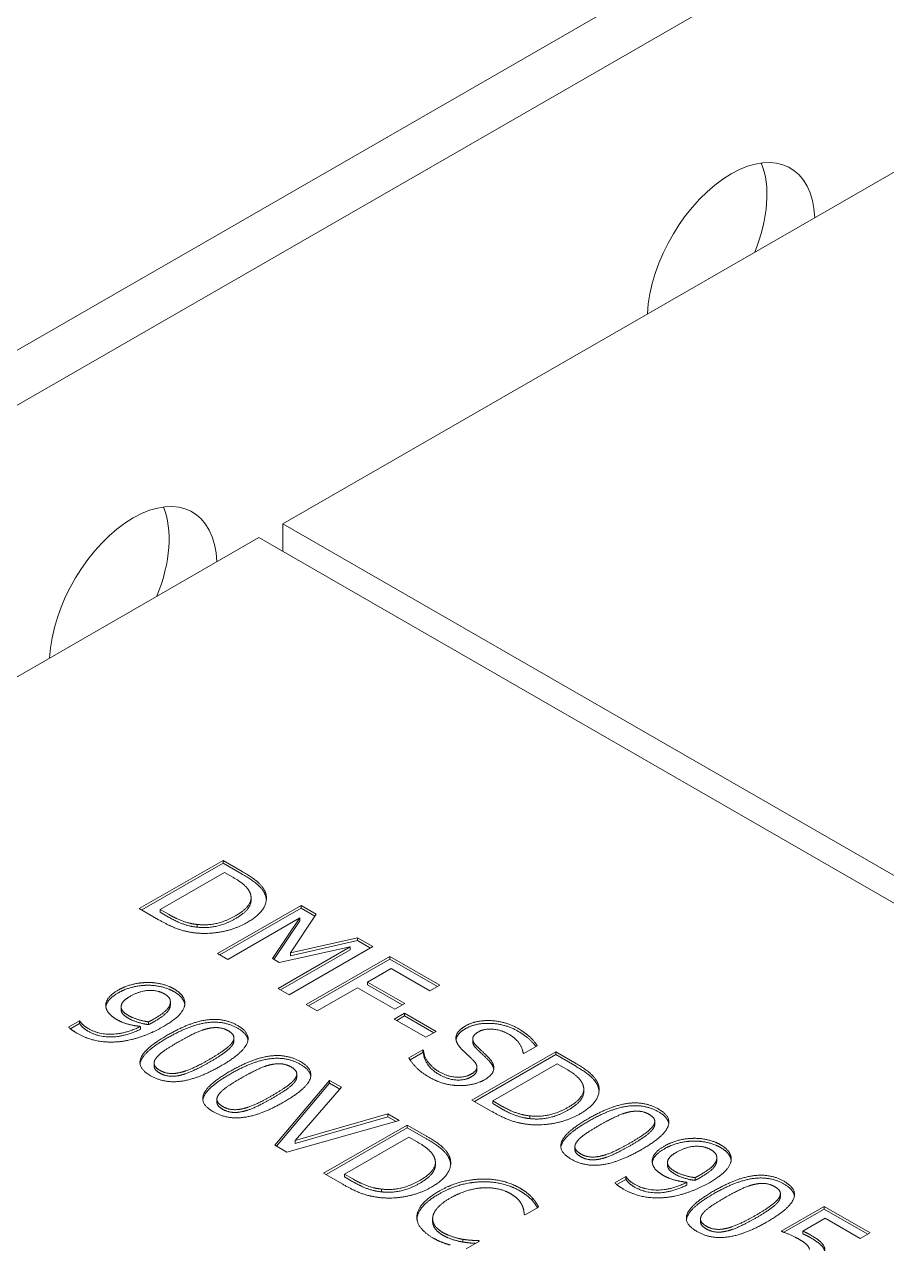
# Model space of a CAD drawing. Header units: millimetres. Extents: x 0 to 8410, y 0 to 5940.
# Drawn here: x 6771.18 to 6796.68, y 5025.58 to 5061.65 of the extents above; entities that cross this region are included whole.
import ezdxf

# ---------------------------------------------------------------- set-up
doc = ezdxf.new("R2010")
doc.units = ezdxf.units.MM
doc.header["$LTSCALE"] = 10
doc.layers.add('가시적인 것(ISO)', color=3, linetype='Continuous', lineweight=5, true_color=0x00ff00)
doc.layers.add('해치(ISO)', color=7, linetype='Continuous', lineweight=5)

msp = doc.modelspace()

# ---------------------------------------------------------------- hatches: boundary and pattern name
at = {"layer": '해치(ISO)'}
h = msp.add_hatch(dxfattribs=at)
h.set_pattern_fill('ANSI31', color=256, scale=254, angle=75, style=0)
h.set_pattern_definition([(119.99998, (0, 0), (-27.49631, -15.87499), [])])
edge = h.paths.add_edge_path()
edge.add_line((7404.266, 4779.834), (7404.266, 4781.463))
edge.add_line((7404.266, 4781.463), (7404.266, 4781.939))
edge.add_line((7404.266, 4781.939), (7404.266, 4785.699))
edge.add_line((7404.266, 4785.699), (7404.266, 4786.359))
edge.add_line((7404.266, 4786.359), (7404.266, 4792.156))
edge.add_line((7404.266, 4792.156), (7404.266, 4792.172))
edge.add_line((7404.266, 4792.172), (7404.266, 4792.297))
edge.add_line((7404.266, 4792.297), (7404.266, 4796.599))
edge.add_line((7404.266, 4796.599), (7404.266, 4801.485))
edge.add_line((7404.266, 4801.485), (7404.266, 4808.841))
edge.add_line((7404.266, 4808.841), (7404.266, 4812.536))
edge.add_line((7404.266, 4812.536), (7403.364, 4813.055))
edge.add_line((7403.364, 4813.055), (7401.607, 4814.067))
edge.add_line((7401.607, 4814.067), (7401.098, 4814.36))
edge.add_line((7401.098, 4814.36), (7399.485, 4815.289))
edge.add_line((7399.485, 4815.289), (7381.652, 4825.558))
edge.add_line((7381.652, 4825.558), (7377.402, 4828.006))
edge.add_line((7377.402, 4828.006), (7375.982, 4828.824))
edge.add_line((7375.982, 4828.824), (7375.982, 4827.189))
edge.add_ellipse((7378.103, 4825.967), major_axis=(1.497, -2.6), ratio=0.578093, start_angle=225.1108, end_angle=315.1108)
edge.add_line((7378.103, 4823.514), (7397.549, 4812.316))
edge.add_ellipse((7397.549, 4808.637), major_axis=(2.246, -3.9), ratio=0.578093, start_angle=45.1108, end_angle=135.1108, ccw=False)
edge.add_line((7400.731, 4806.805), (7400.731, 4784.323))
edge.add_ellipse((7402.852, 4783.101), major_axis=(1.497, -2.6), ratio=0.578093, start_angle=225.1108, end_angle=315.1108)
edge.add_line((7402.852, 4780.648), (7404.266, 4779.834))
edge = h.paths.add_edge_path()
edge.add_line((6488.28, 5307.315), (6489.694, 5306.501))
edge.add_ellipse((6489.694, 5308.954), major_axis=(1.497, -2.6), ratio=0.578093, start_angle=315.1108, end_angle=405.1108)
edge.add_line((6491.816, 5307.732), (6491.816, 5330.214))
edge.add_ellipse((6494.998, 5328.382), major_axis=(-2.246, 3.9), ratio=0.578093, start_angle=315.1108, end_angle=405.1108, ccw=False)
edge.add_line((6494.998, 5332.061), (6514.443, 5320.863))
edge.add_ellipse((6514.443, 5323.316), major_axis=(1.497, -2.6), ratio=0.578093, start_angle=315.1108, end_angle=405.1108)
edge.add_line((6516.564, 5322.094), (6516.564, 5323.729))
edge.add_line((6516.564, 5323.729), (6498.559, 5334.098))
edge.add_line((6498.559, 5334.098), (6498.547, 5334.105))
edge.add_line((6498.547, 5334.105), (6488.28, 5340.017))
edge.add_line((6488.28, 5340.017), (6488.28, 5307.315))

# ---------------------------------------------------------------- linework, layer by layer
at = {"layer": '가시적인 것(ISO)'}
for p, q in [((6818.951, 5079.647), (6727.027, 5026.712)), ((6818.951, 5078.019), (6728.441, 5025.898)), ((6803.571, 5061.126), (6778.822, 5046.874)), ((6778.822, 5046.874), (6818.951, 5023.766)), ((6778.822, 5046.06), (6778.822, 5046.874)), ((6778.115, 5046.467), (6753.366, 5032.215)), ((6818.774, 5023.053), (6778.115, 5046.467)), ((6774.582, 5035.489), (6777.057, 5036.915)), ((6777.057, 5036.915), (6777.62, 5036.59)), ((6777.057, 5036.915), (6777.057, 5036.833)), ((6774.653, 5035.448), (6777.057, 5036.833)), ((6777.101, 5036.561), (6775.196, 5035.464)), ((6777.057, 5036.833), (6777.62, 5036.508)), ((6777.352, 5036.417), (6777.101, 5036.561)), ((6777.886, 5035.816), (6777.886, 5035.734)), ((6775.152, 5035.161), (6774.582, 5035.489)), ((6775.196, 5035.464), (6775.196, 5035.382)), ((6775.196, 5035.464), (6775.446, 5035.32)), ((6776.89, 5034.16), (6779.365, 5035.585)), ((6776.961, 5034.119), (6779.365, 5035.503)), ((6779.365, 5035.585), (6779.814, 5035.327)), ((6779.365, 5035.585), (6779.365, 5035.503)), ((6779.365, 5035.503), (6779.775, 5035.267)), ((6775.196, 5035.382), (6775.446, 5035.238)), ((6779.329, 5035.211), (6777.197, 5033.983)), ((6778.519, 5034.008), (6779.329, 5035.211)), ((6778.559, 5033.985), (6779.329, 5035.129)), ((6779.814, 5035.327), (6779.054, 5034.177)), ((6779.329, 5035.211), (6779.329, 5035.129)), ((6776.295, 5035.02), (6776.295, 5034.939)), ((6781.487, 5034.363), (6779.012, 5032.938)), ((6779.054, 5034.177), (6781.03, 5034.627)), ((6779.054, 5034.096), (6781.03, 5034.545)), ((6781.03, 5034.627), (6781.487, 5034.363)), ((6781.03, 5034.627), (6781.03, 5034.545)), ((6781.03, 5034.545), (6781.416, 5034.322)), ((6777.197, 5033.983), (6776.89, 5034.16)), ((6778.719, 5033.892), (6778.519, 5034.008)), ((6778.683, 5033.128), (6780.815, 5034.355)), ((6780.815, 5034.355), (6778.719, 5033.892)), ((6778.754, 5033.087), (6780.815, 5034.273)), ((6779.054, 5034.177), (6779.054, 5034.096)), ((6779.514, 5032.649), (6781.989, 5034.075)), ((6780.815, 5034.355), (6780.815, 5034.273)), ((6781.989, 5034.075), (6783.469, 5033.222)), ((6781.989, 5034.075), (6781.989, 5033.993)), ((6779.585, 5032.609), (6781.989, 5033.993)), ((6782.025, 5033.717), (6781.327, 5033.315)), ((6781.989, 5033.993), (6783.398, 5033.181)), ((6783.176, 5033.054), (6782.025, 5033.717)), ((6781.327, 5033.315), (6782.43, 5032.679)), ((6781.327, 5033.315), (6781.327, 5033.233)), ((6779.012, 5032.938), (6778.683, 5033.128)), ((6781.034, 5033.146), (6779.843, 5032.46)), ((6782.137, 5032.511), (6781.034, 5033.146)), ((6781.327, 5033.233), (6782.359, 5032.639)), ((6783.469, 5033.222), (6783.176, 5033.054)), ((6774.046, 5032.585), (6774.046, 5032.503)), ((6775.499, 5032.703), (6775.499, 5032.621)), ((6775.5, 5032.729), (6775.5, 5032.647)), ((6779.843, 5032.46), (6779.514, 5032.649)), ((6782.43, 5032.679), (6782.137, 5032.511)), ((6782.121, 5032.222), (6782.422, 5032.395)), ((6783.057, 5031.683), (6782.121, 5032.222)), ((6782.192, 5032.181), (6782.422, 5032.314)), ((6782.422, 5032.395), (6783.358, 5031.856)), ((6782.422, 5032.395), (6782.422, 5032.314)), ((6782.422, 5032.314), (6783.287, 5031.815)), ((6772.491, 5031.984), (6772.81, 5032.168)), ((6772.544, 5031.933), (6772.81, 5032.086)), ((6772.81, 5032.168), (6772.826, 5032.159)), ((6772.81, 5032.168), (6772.81, 5032.086)), ((6772.81, 5032.086), (6772.826, 5032.077)), ((6772.826, 5032.159), (6772.826, 5032.077)), ((6774.617, 5032.003), (6774.617, 5031.921)), ((6774.857, 5032.139), (6774.857, 5032.057)), ((6783.358, 5031.856), (6783.057, 5031.683)), ((6777.381, 5031.664), (6777.381, 5031.582)), ((6784.441, 5031.633), (6784.441, 5031.551)), ((6782.55, 5031.072), (6782.963, 5031.31)), ((6782.588, 5031.012), (6782.963, 5031.228)), ((6782.963, 5031.31), (6782.987, 5031.296)), ((6782.963, 5031.31), (6782.963, 5031.228)), ((6782.963, 5031.228), (6782.987, 5031.214)), ((6782.987, 5031.296), (6782.987, 5031.214)), ((6784.419, 5029.824), (6786.894, 5031.25)), ((6784.49, 5029.784), (6786.894, 5031.168)), ((6785.954, 5031.205), (6785.929, 5031.218)), ((6786.347, 5031.431), (6785.954, 5031.205)), ((6786.894, 5031.25), (6787.458, 5030.925)), ((6786.894, 5031.25), (6786.894, 5031.168)), ((6786.894, 5031.168), (6787.458, 5030.843)), ((6775.02, 5030.915), (6775.02, 5030.833)), ((6784.565, 5030.8), (6784.565, 5030.718)), ((6786.938, 5030.896), (6785.033, 5029.799)), ((6787.189, 5030.752), (6786.938, 5030.896)), ((6778.588, 5028.49), (6780.21, 5030.406)), ((6779.238, 5030.594), (6779.238, 5030.512)), ((6780.21, 5030.406), (6780.563, 5030.202)), ((6780.21, 5030.406), (6780.21, 5030.324)), ((6778.634, 5028.463), (6780.21, 5030.324)), ((6780.563, 5030.202), (6779.193, 5028.624)), ((6780.21, 5030.324), (6780.516, 5030.148)), ((6787.723, 5030.151), (6787.723, 5030.069)), ((6776.877, 5029.845), (6776.877, 5029.764)), ((6784.989, 5029.496), (6784.419, 5029.824)), ((6785.033, 5029.799), (6785.033, 5029.717)), ((6785.033, 5029.799), (6785.284, 5029.655)), ((6785.033, 5029.717), (6785.284, 5029.573)), ((6779.193, 5028.624), (6781.935, 5029.412)), ((6779.193, 5028.542), (6781.935, 5029.331)), ((6781.935, 5029.412), (6782.27, 5029.22)), ((6781.935, 5029.412), (6781.935, 5029.331)), ((6781.935, 5029.331), (6782.174, 5029.193)), ((6786.132, 5029.356), (6786.132, 5029.274)), ((6782.27, 5029.22), (6778.943, 5028.285)), ((6780.032, 5027.658), (6782.506, 5029.083)), ((6780.103, 5027.617), (6782.506, 5029.001)), ((6782.506, 5029.083), (6783.07, 5028.759)), ((6782.506, 5029.083), (6782.506, 5029.001)), ((6782.506, 5029.001), (6783.07, 5028.677)), ((6789.823, 5029.192), (6789.823, 5029.11)), ((6779.193, 5028.624), (6779.193, 5028.542)), ((6782.551, 5028.73), (6780.645, 5027.633)), ((6782.801, 5028.585), (6782.551, 5028.73)), ((6778.943, 5028.285), (6778.588, 5028.49)), ((6787.462, 5028.443), (6787.462, 5028.361)), ((6783.336, 5027.985), (6783.336, 5027.903)), ((6790.202, 5027.974), (6790.202, 5027.892)), ((6791.655, 5028.092), (6791.655, 5028.01)), ((6791.657, 5028.118), (6791.657, 5028.036)), ((6780.601, 5027.33), (6780.032, 5027.658)), ((6780.645, 5027.633), (6780.645, 5027.551)), ((6780.645, 5027.633), (6780.896, 5027.488)), ((6780.645, 5027.551), (6780.896, 5027.407)), ((6788.647, 5027.374), (6788.966, 5027.557)), ((6788.966, 5027.557), (6788.982, 5027.548)), ((6788.966, 5027.557), (6788.966, 5027.476)), ((6788.982, 5027.548), (6788.982, 5027.466)), ((6791.014, 5027.528), (6791.014, 5027.447)), ((6781.744, 5027.189), (6781.744, 5027.107)), ((6788.7, 5027.323), (6788.966, 5027.476)), ((6788.966, 5027.476), (6788.982, 5027.466)), ((6790.773, 5027.392), (6790.773, 5027.31)), ((6786.203, 5026.932), (6786.203, 5026.85)), ((6793.538, 5027.053), (6793.538, 5026.971)), ((6785.99, 5026.43), (6785.964, 5026.445)), ((6786.387, 5026.659), (6785.99, 5026.43)), ((6793.557, 5025.944), (6794.832, 5026.678)), ((6793.642, 5025.911), (6794.832, 5026.597)), ((6794.832, 5026.678), (6796.19, 5025.897)), ((6794.832, 5026.678), (6794.832, 5026.597)), ((6794.832, 5026.597), (6796.119, 5025.856)), ((6783.255, 5026.312), (6783.255, 5026.23)), ((6791.176, 5026.304), (6791.176, 5026.222)), ((6794.86, 5026.327), (6794.2, 5025.947)), ((6795.899, 5025.729), (6794.86, 5026.327)), ((6784.153, 5025.703), (6784.153, 5025.621)), ((6794.2, 5025.947), (6794.2, 5025.866)), ((6796.19, 5025.897), (6795.899, 5025.729)), ((6784.638, 5025.652), (6784.245, 5025.426)), ((6784.614, 5025.666), (6784.638, 5025.652)), ((6784.614, 5025.666), (6784.614, 5025.638))]:
    msp.add_line(p, q, dxfattribs=at)
for centre, start_param, end_param in [((6792.081, 5054.37), 5.544622, 8.588677), ((6790.666, 5055.184), 4.948448, 5.868085), ((6774.403, 5044.19), 5.544622, 8.588677), ((6772.989, 5045.004), 4.948448, 5.868085)]:
    msp.add_ellipse(centre, major_axis=(1.747, 3.033), ratio=0.578093, start_param=start_param, end_param=end_param, dxfattribs=at)
for points in [[(6777.62, 5036.59), (6777.969, 5036.389), (6778.262, 5036.1), (6778.31, 5035.966)], [(6777.857, 5035.955), (6777.803, 5036.076), (6777.574, 5036.289), (6777.352, 5036.417)], [(6777.62, 5036.508), (6777.969, 5036.307), (6778.262, 5036.019), (6778.31, 5035.885)], [(6777.43, 5035.277), (6777.715, 5035.441), (6777.929, 5035.782), (6777.857, 5035.955)], [(6778.31, 5035.966), (6778.391, 5035.738), (6778.13, 5035.285), (6777.769, 5035.077)], [(6778.31, 5035.885), (6778.334, 5035.818), (6778.339, 5035.752)], [(6776.227, 5034.771), (6775.92, 5034.811), (6775.452, 5034.988), (6775.152, 5035.161)], [(6775.446, 5035.32), (6775.665, 5035.194), (6776.066, 5035.044), (6776.295, 5035.02)], [(6775.446, 5035.238), (6775.665, 5035.112), (6776.066, 5034.962), (6776.295, 5034.939)], [(6776.295, 5035.02), (6776.584, 5034.988), (6777.141, 5035.111), (6777.43, 5035.277)], [(6776.295, 5034.939), (6776.584, 5034.906), (6777.141, 5035.029), (6777.43, 5035.195)], [(6777.769, 5035.077), (6777.43, 5034.882), (6776.61, 5034.726), (6776.227, 5034.771)], [(6773.961, 5033.078), (6774.151, 5033.188), (6774.592, 5033.299), (6774.815, 5033.302)], [(6774.815, 5033.302), (6775.028, 5033.307), (6775.449, 5033.205), (6775.601, 5033.117)], [(6773.598, 5032.56), (6773.568, 5032.695), (6773.742, 5032.952), (6773.961, 5033.078)], [(6773.961, 5032.996), (6774.151, 5033.106), (6774.592, 5033.217), (6774.815, 5033.22)], [(6775.329, 5032.963), (6775.124, 5033.08), (6774.588, 5033.052), (6774.312, 5032.892)], [(6774.815, 5033.22), (6775.028, 5033.225), (6775.449, 5033.123), (6775.601, 5033.036)], [(6775.499, 5032.703), (6775.507, 5032.791), (6775.417, 5032.912), (6775.329, 5032.963)], [(6775.601, 5033.117), (6775.772, 5033.019), (6775.934, 5032.794), (6775.928, 5032.673)], [(6773.929, 5032.2), (6773.792, 5032.279), (6773.626, 5032.444), (6773.598, 5032.56)], [(6774.312, 5032.892), (6774.155, 5032.802), (6774.033, 5032.639), (6774.049, 5032.547)], [(6775.02, 5032.226), (6775.27, 5032.37), (6775.495, 5032.606), (6775.499, 5032.703)], [(6775.02, 5032.144), (6775.27, 5032.288), (6775.495, 5032.524), (6775.499, 5032.621)], [(6775.928, 5032.673), (6775.92, 5032.52), (6775.619, 5032.185), (6775.28, 5031.99)], [(6775.499, 5032.621), (6775.5, 5032.634), (6775.5, 5032.647)], [(6774.617, 5032.003), (6774.394, 5032.027), (6774.071, 5032.118), (6773.929, 5032.2)], [(6774.046, 5032.503), (6774.046, 5032.484), (6774.049, 5032.465)], [(6774.049, 5032.547), (6774.061, 5032.48), (6774.185, 5032.369), (6774.278, 5032.316)], [(6774.049, 5032.465), (6774.061, 5032.398), (6774.185, 5032.287), (6774.278, 5032.234)], [(6774.278, 5032.316), (6774.384, 5032.255), (6774.703, 5032.157), (6774.857, 5032.139)], [(6774.278, 5032.234), (6774.384, 5032.173), (6774.703, 5032.075), (6774.857, 5032.057)], [(6774.857, 5032.139), (6774.883, 5032.152), (6774.97, 5032.197), (6775.02, 5032.226)], [(6775.409, 5031.743), (6776.079, 5032.129), (6777.085, 5032.263), (6777.491, 5032.029)], [(6772.737, 5031.803), (6772.671, 5031.841), (6772.535, 5031.936), (6772.491, 5031.984)], [(6772.826, 5032.159), (6772.844, 5032.121), (6772.978, 5031.995), (6773.068, 5031.943)], [(6772.826, 5032.077), (6772.844, 5032.039), (6772.978, 5031.913), (6773.068, 5031.861)], [(6773.068, 5031.943), (6773.393, 5031.756), (6774.193, 5031.789), (6774.617, 5032.003)], [(6773.068, 5031.861), (6773.393, 5031.674), (6774.193, 5031.708), (6774.617, 5031.921)], [(6775.28, 5031.99), (6774.974, 5031.814), (6774.286, 5031.577), (6773.969, 5031.549)], [(6774.857, 5032.057), (6774.883, 5032.07), (6774.97, 5032.115), (6775.02, 5032.144)], [(6775.409, 5031.661), (6776.079, 5032.047), (6777.085, 5032.181), (6777.491, 5031.948)], [(6776.586, 5031.934), (6776.41, 5031.89), (6775.988, 5031.689), (6775.746, 5031.549)], [(6777.216, 5031.871), (6777.077, 5031.951), (6776.769, 5031.979), (6776.586, 5031.934)], [(6777.491, 5032.029), (6777.898, 5031.795), (6777.639, 5031.205), (6776.993, 5030.833)], [(6777.322, 5031.514), (6777.398, 5031.616), (6777.354, 5031.792), (6777.216, 5031.871)], [(6777.491, 5031.948), (6777.77, 5031.787), (6777.797, 5031.598)], [(6783.944, 5031.669), (6783.95, 5031.76), (6784.086, 5031.936), (6784.231, 5032.019)], [(6784.231, 5032.019), (6784.532, 5032.192), (6785.408, 5032.156), (6785.771, 5031.947)], [(6784.231, 5031.937), (6784.532, 5032.11), (6785.408, 5032.074), (6785.771, 5031.865)], [(6784.608, 5031.841), (6784.451, 5031.751), (6784.431, 5031.548), (6784.546, 5031.433)], [(6785.508, 5031.77), (6785.28, 5031.902), (6784.782, 5031.941), (6784.608, 5031.841)], [(6785.771, 5031.947), (6785.98, 5031.827), (6786.266, 5031.567), (6786.347, 5031.431)], [(6773.969, 5031.549), (6773.634, 5031.52), (6773.03, 5031.634), (6772.737, 5031.803)], [(6774.913, 5030.545), (6774.504, 5030.781), (6774.757, 5031.368), (6775.409, 5031.743)], [(6775.746, 5031.549), (6775.485, 5031.399), (6775.168, 5031.179), (6775.084, 5031.071)], [(6776.656, 5031.027), (6776.911, 5031.174), (6777.246, 5031.413), (6777.322, 5031.514)], [(6777.322, 5031.433), (6777.381, 5031.511), (6777.381, 5031.582)], [(6784.134, 5031.307), (6784.04, 5031.401), (6783.94, 5031.576), (6783.944, 5031.669)], [(6784.441, 5031.551), (6784.441, 5031.457), (6784.546, 5031.351)], [(6785.929, 5031.218), (6785.919, 5031.349), (6785.711, 5031.654), (6785.508, 5031.77)], [(6776.656, 5030.945), (6776.911, 5031.092), (6777.246, 5031.331), (6777.322, 5031.433)], [(6777.266, 5030.674), (6777.936, 5031.059), (6778.943, 5031.193), (6779.348, 5030.96)], [(6782.987, 5031.296), (6782.997, 5031.114), (6783.24, 5030.781), (6783.431, 5030.671)], [(6782.987, 5031.214), (6782.997, 5031.033), (6783.24, 5030.699), (6783.431, 5030.589)], [(6784.469, 5030.985), (6784.387, 5031.069), (6784.241, 5031.205), (6784.134, 5031.307)], [(6784.546, 5031.433), (6784.622, 5031.357), (6784.852, 5031.141), (6784.923, 5031.066)], [(6784.546, 5031.351), (6784.622, 5031.275), (6784.852, 5031.059), (6784.923, 5030.984)], [(6776.993, 5030.833), (6776.327, 5030.45), (6775.316, 5030.313), (6774.913, 5030.545)], [(6775.084, 5031.071), (6775.004, 5030.969), (6775.044, 5030.787), (6775.188, 5030.704)], [(6775.814, 5030.644), (6775.984, 5030.686), (6776.402, 5030.88), (6776.656, 5031.027)], [(6775.814, 5030.562), (6775.984, 5030.605), (6776.402, 5030.799), (6776.656, 5030.945)], [(6777.266, 5030.592), (6777.936, 5030.978), (6778.943, 5031.112), (6779.348, 5030.878)], [(6778.443, 5030.864), (6778.267, 5030.82), (6777.846, 5030.619), (6777.603, 5030.48)], [(6779.073, 5030.802), (6778.935, 5030.881), (6778.626, 5030.909), (6778.443, 5030.864)], [(6779.348, 5030.96), (6779.755, 5030.726), (6779.496, 5030.135), (6778.85, 5029.764)], [(6779.179, 5030.445), (6779.255, 5030.547), (6779.211, 5030.722), (6779.073, 5030.802)], [(6779.348, 5030.878), (6779.627, 5030.717), (6779.654, 5030.528)], [(6783.17, 5030.493), (6782.901, 5030.648), (6782.636, 5030.93), (6782.55, 5031.072)], [(6784.395, 5030.591), (6784.544, 5030.677), (6784.582, 5030.867), (6784.469, 5030.985)], [(6784.923, 5031.066), (6785.099, 5030.874), (6785.021, 5030.557), (6784.79, 5030.424)], [(6784.923, 5030.984), (6785.045, 5030.851), (6785.064, 5030.734)], [(6787.694, 5030.29), (6787.64, 5030.411), (6787.412, 5030.624), (6787.189, 5030.752)], [(6787.458, 5030.925), (6787.807, 5030.724), (6788.099, 5030.435), (6788.148, 5030.301)], [(6787.458, 5030.843), (6787.807, 5030.642), (6788.099, 5030.354), (6788.148, 5030.22)], [(6775.188, 5030.704), (6775.325, 5030.625), (6775.633, 5030.597), (6775.814, 5030.644)], [(6775.188, 5030.622), (6775.325, 5030.543), (6775.633, 5030.516), (6775.814, 5030.562)], [(6776.771, 5029.476), (6776.361, 5029.712), (6776.614, 5030.298), (6777.266, 5030.674)], [(6777.603, 5030.48), (6777.342, 5030.329), (6777.025, 5030.11), (6776.941, 5030.001)], [(6778.513, 5029.958), (6778.768, 5030.104), (6779.103, 5030.343), (6779.179, 5030.445)], [(6779.179, 5030.363), (6779.238, 5030.442), (6779.238, 5030.512)], [(6784.04, 5030.251), (6783.814, 5030.256), (6783.396, 5030.363), (6783.17, 5030.493)], [(6783.431, 5030.671), (6783.703, 5030.514), (6784.209, 5030.484), (6784.395, 5030.591)], [(6783.431, 5030.589), (6783.703, 5030.432), (6784.209, 5030.402), (6784.395, 5030.51)], [(6784.79, 5030.424), (6784.644, 5030.34), (6784.245, 5030.246), (6784.04, 5030.251)], [(6778.513, 5029.876), (6778.768, 5030.022), (6779.103, 5030.262), (6779.179, 5030.363)], [(6787.267, 5029.612), (6787.552, 5029.776), (6787.767, 5030.117), (6787.694, 5030.29)], [(6788.148, 5030.301), (6788.228, 5030.073), (6787.967, 5029.62), (6787.606, 5029.412)], [(6788.148, 5030.22), (6788.171, 5030.153), (6788.176, 5030.087)], [(6778.85, 5029.764), (6778.184, 5029.38), (6777.174, 5029.244), (6776.771, 5029.476)], [(6776.941, 5030.001), (6776.861, 5029.9), (6776.901, 5029.717), (6777.045, 5029.634)], [(6777.671, 5029.574), (6777.842, 5029.617), (6778.259, 5029.811), (6778.513, 5029.958)], [(6777.671, 5029.492), (6777.842, 5029.535), (6778.259, 5029.729), (6778.513, 5029.876)], [(6787.851, 5029.271), (6788.521, 5029.657), (6789.527, 5029.791), (6789.933, 5029.558)], [(6777.045, 5029.634), (6777.182, 5029.556), (6777.491, 5029.528), (6777.671, 5029.574)], [(6777.045, 5029.552), (6777.182, 5029.474), (6777.491, 5029.446), (6777.671, 5029.492)], [(6786.064, 5029.106), (6785.757, 5029.146), (6785.29, 5029.323), (6784.989, 5029.496)], [(6785.284, 5029.655), (6785.502, 5029.529), (6785.903, 5029.379), (6786.132, 5029.356)], [(6785.284, 5029.573), (6785.502, 5029.447), (6785.903, 5029.297), (6786.132, 5029.274)], [(6787.606, 5029.412), (6787.267, 5029.217), (6786.447, 5029.061), (6786.064, 5029.106)], [(6786.132, 5029.356), (6786.421, 5029.323), (6786.978, 5029.446), (6787.267, 5029.612)], [(6786.132, 5029.274), (6786.421, 5029.241), (6786.978, 5029.364), (6787.267, 5029.53)], [(6787.851, 5029.189), (6788.521, 5029.575), (6789.527, 5029.709), (6789.933, 5029.476)], [(6789.028, 5029.462), (6788.852, 5029.418), (6788.43, 5029.217), (6788.188, 5029.077)], [(6789.658, 5029.399), (6789.519, 5029.479), (6789.211, 5029.507), (6789.028, 5029.462)], [(6789.933, 5029.558), (6790.34, 5029.323), (6790.081, 5028.733), (6789.435, 5028.361)], [(6789.764, 5029.043), (6789.84, 5029.144), (6789.796, 5029.32), (6789.658, 5029.399)], [(6789.933, 5029.476), (6790.212, 5029.315), (6790.239, 5029.126)], [(6787.355, 5028.074), (6786.946, 5028.309), (6787.199, 5028.896), (6787.851, 5029.271)], [(6788.188, 5029.077), (6787.927, 5028.927), (6787.61, 5028.708), (6787.526, 5028.599)], [(6789.098, 5028.555), (6789.353, 5028.702), (6789.688, 5028.941), (6789.764, 5029.043)], [(6789.098, 5028.473), (6789.353, 5028.62), (6789.688, 5028.859), (6789.764, 5028.961)], [(6789.764, 5028.961), (6789.823, 5029.04), (6789.823, 5029.11)], [(6783.07, 5028.759), (6783.419, 5028.558), (6783.712, 5028.269), (6783.76, 5028.135)], [(6783.07, 5028.677), (6783.419, 5028.476), (6783.712, 5028.187), (6783.76, 5028.053)], [(6787.526, 5028.599), (6787.446, 5028.497), (6787.486, 5028.315), (6787.63, 5028.232)], [(6790.117, 5028.467), (6790.308, 5028.577), (6790.749, 5028.688), (6790.971, 5028.691)], [(6790.117, 5028.386), (6790.308, 5028.495), (6790.749, 5028.606), (6790.971, 5028.61)], [(6790.971, 5028.691), (6791.184, 5028.696), (6791.605, 5028.594), (6791.758, 5028.507)], [(6790.971, 5028.61), (6791.184, 5028.614), (6791.605, 5028.513), (6791.758, 5028.425)], [(6783.307, 5028.124), (6783.253, 5028.245), (6783.024, 5028.457), (6782.801, 5028.585)], [(6789.435, 5028.361), (6788.769, 5027.978), (6787.759, 5027.841), (6787.355, 5028.074)], [(6787.63, 5028.232), (6787.767, 5028.153), (6788.075, 5028.126), (6788.256, 5028.172)], [(6788.256, 5028.172), (6788.426, 5028.214), (6788.844, 5028.408), (6789.098, 5028.555)], [(6788.256, 5028.09), (6788.426, 5028.133), (6788.844, 5028.327), (6789.098, 5028.473)], [(6789.754, 5027.949), (6789.724, 5028.084), (6789.898, 5028.341), (6790.117, 5028.467)], [(6790.468, 5028.281), (6790.312, 5028.191), (6790.189, 5028.029), (6790.205, 5027.936)], [(6791.485, 5028.352), (6791.28, 5028.47), (6790.745, 5028.441), (6790.468, 5028.281)], [(6791.655, 5028.092), (6791.663, 5028.18), (6791.573, 5028.301), (6791.485, 5028.352)], [(6791.758, 5028.507), (6791.928, 5028.408), (6792.091, 5028.183), (6792.085, 5028.062)], [(6782.879, 5027.446), (6783.164, 5027.61), (6783.379, 5027.95), (6783.307, 5028.124)], [(6783.76, 5028.135), (6783.84, 5027.906), (6783.579, 5027.454), (6783.218, 5027.246)], [(6783.76, 5028.053), (6783.783, 5027.987), (6783.789, 5027.92)], [(6787.63, 5028.15), (6787.767, 5028.071), (6788.075, 5028.044), (6788.256, 5028.09)], [(6790.085, 5027.59), (6789.949, 5027.668), (6789.782, 5027.833), (6789.754, 5027.949)], [(6790.202, 5027.892), (6790.202, 5027.874), (6790.205, 5027.854)], [(6790.205, 5027.936), (6790.217, 5027.869), (6790.342, 5027.758), (6790.434, 5027.705)], [(6791.176, 5027.615), (6791.427, 5027.759), (6791.651, 5027.995), (6791.655, 5028.092)], [(6791.176, 5027.533), (6791.427, 5027.678), (6791.651, 5027.913), (6791.655, 5028.01)], [(6792.085, 5028.062), (6792.077, 5027.91), (6791.776, 5027.575), (6791.437, 5027.379)], [(6791.655, 5028.01), (6791.657, 5028.024), (6791.657, 5028.036)], [(6788.982, 5027.548), (6789, 5027.51), (6789.134, 5027.384), (6789.225, 5027.332)], [(6790.773, 5027.392), (6790.55, 5027.416), (6790.227, 5027.508), (6790.085, 5027.59)], [(6790.205, 5027.854), (6790.217, 5027.787), (6790.342, 5027.677), (6790.434, 5027.623)], [(6790.434, 5027.705), (6790.54, 5027.644), (6790.859, 5027.546), (6791.014, 5027.528)], [(6790.434, 5027.623), (6790.54, 5027.562), (6790.859, 5027.464), (6791.014, 5027.447)], [(6791.014, 5027.528), (6791.04, 5027.541), (6791.126, 5027.586), (6791.176, 5027.615)], [(6791.014, 5027.447), (6791.04, 5027.459), (6791.126, 5027.504), (6791.176, 5027.533)], [(6791.565, 5027.132), (6792.235, 5027.518), (6793.242, 5027.652), (6793.647, 5027.419)], [(6791.565, 5027.051), (6792.235, 5027.436), (6793.242, 5027.57), (6793.647, 5027.337)], [(6781.676, 5026.94), (6781.369, 5026.98), (6780.902, 5027.157), (6780.601, 5027.33)], [(6780.896, 5027.488), (6781.115, 5027.362), (6781.516, 5027.212), (6781.744, 5027.189)], [(6780.896, 5027.407), (6781.115, 5027.281), (6781.516, 5027.131), (6781.744, 5027.107)], [(6783.218, 5027.246), (6782.879, 5027.051), (6782.059, 5026.895), (6781.676, 5026.94)], [(6781.744, 5027.189), (6782.033, 5027.157), (6782.591, 5027.279), (6782.879, 5027.446)], [(6781.744, 5027.107), (6782.033, 5027.075), (6782.591, 5027.197), (6782.879, 5027.364)], [(6783.435, 5027.121), (6783.746, 5027.3), (6784.366, 5027.474), (6784.687, 5027.486)], [(6783.435, 5027.039), (6783.746, 5027.218), (6784.366, 5027.393), (6784.687, 5027.404)], [(6784.747, 5027.227), (6784.516, 5027.215), (6784.017, 5027.061), (6783.778, 5026.924)], [(6784.687, 5027.486), (6785.001, 5027.496), (6785.581, 5027.364), (6785.832, 5027.219)], [(6784.687, 5027.404), (6785.001, 5027.415), (6785.581, 5027.282), (6785.832, 5027.137)], [(6785.549, 5027.059), (6785.39, 5027.15), (6784.977, 5027.238), (6784.747, 5027.227)], [(6785.832, 5027.219), (6785.956, 5027.148), (6786.139, 5027.001), (6786.203, 5026.932)], [(6788.894, 5027.192), (6788.828, 5027.23), (6788.691, 5027.325), (6788.647, 5027.374)], [(6790.125, 5026.938), (6789.79, 5026.909), (6789.187, 5027.024), (6788.894, 5027.192)], [(6788.982, 5027.466), (6789, 5027.428), (6789.134, 5027.302), (6789.225, 5027.25)], [(6789.225, 5027.332), (6789.55, 5027.145), (6790.35, 5027.178), (6790.773, 5027.392)], [(6789.225, 5027.25), (6789.55, 5027.063), (6790.35, 5027.097), (6790.773, 5027.31)], [(6791.437, 5027.379), (6791.13, 5027.203), (6790.442, 5026.966), (6790.125, 5026.938)], [(6792.742, 5027.323), (6792.566, 5027.279), (6792.145, 5027.078), (6791.902, 5026.938)], [(6793.372, 5027.26), (6793.234, 5027.34), (6792.925, 5027.368), (6792.742, 5027.323)], [(6793.647, 5027.419), (6794.054, 5027.184), (6793.795, 5026.594), (6793.15, 5026.222)], [(6793.478, 5026.904), (6793.555, 5027.005), (6793.511, 5027.181), (6793.372, 5027.26)], [(6793.647, 5027.337), (6793.926, 5027.176), (6793.953, 5026.987)], [(6782.791, 5026.392), (6782.803, 5026.57), (6783.122, 5026.941), (6783.435, 5027.121)], [(6783.778, 5026.924), (6783.523, 5026.777), (6783.279, 5026.495), (6783.259, 5026.361)], [(6785.892, 5026.725), (6785.85, 5026.809), (6785.693, 5026.976), (6785.549, 5027.059)], [(6785.832, 5027.137), (6785.956, 5027.066), (6786.139, 5026.919), (6786.203, 5026.85)], [(6786.203, 5026.932), (6786.257, 5026.87), (6786.349, 5026.732), (6786.387, 5026.659)], [(6791.07, 5025.935), (6790.661, 5026.17), (6790.913, 5026.757), (6791.565, 5027.132)], [(6791.902, 5026.938), (6791.641, 5026.788), (6791.324, 5026.569), (6791.24, 5026.46)], [(6792.813, 5026.416), (6793.067, 5026.563), (6793.402, 5026.802), (6793.478, 5026.904)], [(6792.813, 5026.334), (6793.067, 5026.481), (6793.402, 5026.72), (6793.478, 5026.822)], [(6793.478, 5026.822), (6793.538, 5026.901), (6793.538, 5026.971)], [(6785.964, 5026.445), (6785.96, 5026.494), (6785.936, 5026.637), (6785.892, 5026.725)], [(6791.24, 5026.46), (6791.16, 5026.358), (6791.2, 5026.176), (6791.345, 5026.093)], [(6783.263, 5025.747), (6783.022, 5025.885), (6782.777, 5026.213), (6782.791, 5026.392)], [(6783.259, 5026.361), (6783.24, 5026.231), (6783.395, 5025.998), (6783.551, 5025.908)], [(6793.15, 5026.222), (6792.484, 5025.839), (6791.473, 5025.702), (6791.07, 5025.935)], [(6791.345, 5026.093), (6791.481, 5026.014), (6791.79, 5025.987), (6791.97, 5026.033)], [(6791.97, 5026.033), (6792.141, 5026.076), (6792.558, 5026.27), (6792.813, 5026.416)], [(6791.97, 5025.951), (6792.141, 5025.994), (6792.558, 5026.188), (6792.813, 5026.334)], [(6783.776, 5025.534), (6783.632, 5025.576), (6783.411, 5025.661), (6783.263, 5025.747)], [(6783.551, 5025.908), (6783.694, 5025.826), (6784.007, 5025.727), (6784.153, 5025.703)], [(6783.551, 5025.827), (6783.694, 5025.745), (6784.007, 5025.645), (6784.153, 5025.621)], [(6784.153, 5025.703), (6784.295, 5025.681), (6784.538, 5025.666), (6784.614, 5025.666)], [(6791.345, 5026.011), (6791.481, 5025.933), (6791.79, 5025.905), (6791.97, 5025.951)], [(6794.106, 5025.697), (6793.97, 5025.775), (6793.657, 5025.907), (6793.557, 5025.944)], [(6794.2, 5025.947), (6794.269, 5025.917), (6794.391, 5025.854), (6794.439, 5025.826)], [(6794.2, 5025.866), (6794.269, 5025.836), (6794.391, 5025.772), (6794.439, 5025.744)], [(6794.439, 5025.826), (6794.63, 5025.716), (6794.83, 5025.529), (6794.858, 5025.407)], [(6794.439, 5025.744), (6794.63, 5025.635), (6794.83, 5025.447), (6794.858, 5025.325)], [(6794.397, 5025.398), (6794.389, 5025.474), (6794.233, 5025.624), (6794.106, 5025.697)]]:
    msp.add_open_spline(points, degree=2, dxfattribs=at)
for points, knots in [([(6777.43, 5035.195), (6777.715, 5035.359), (6777.886, 5035.631), (6777.886, 5035.734)], [0, 0, 0, 1, 1.597765, 1.597765, 1.597765]), ([(6773.593, 5032.587), (6773.603, 5032.666), (6773.742, 5032.871), (6773.961, 5032.996)], [0.409511, 0.409511, 0.409511, 1, 2, 2, 2]), ([(6775.601, 5033.036), (6775.772, 5032.938), (6775.915, 5032.739), (6775.926, 5032.649)], [0, 0, 0, 1, 1.759965, 1.759965, 1.759965]), ([(6783.947, 5031.612), (6783.959, 5031.69), (6784.086, 5031.854), (6784.231, 5031.937)], [0.13514, 0.13514, 0.13514, 1, 2, 2, 2]), ([(6785.771, 5031.865), (6785.98, 5031.745), (6786.235, 5031.514), (6786.308, 5031.409)], [0, 0, 0, 1, 1.779972, 1.779972, 1.779972]), ([(6774.604, 5030.899), (6774.61, 5030.945), (6774.757, 5031.286), (6775.409, 5031.661)], [0.837111, 0.837111, 0.837111, 1, 2, 2, 2]), ([(6775.02, 5030.833), (6775.02, 5030.815), (6775.044, 5030.705), (6775.188, 5030.622)], [0.8, 0.8, 0.8, 1, 2, 2, 2]), ([(6776.461, 5029.829), (6776.467, 5029.875), (6776.614, 5030.216), (6777.266, 5030.592)], [0.837111, 0.837111, 0.837111, 1, 2, 2, 2]), ([(6784.395, 5030.51), (6784.544, 5030.595), (6784.565, 5030.704), (6784.565, 5030.718)], [0, 0, 0, 1, 1.145038, 1.145038, 1.145038]), ([(6787.267, 5029.53), (6787.552, 5029.694), (6787.723, 5029.966), (6787.723, 5030.069)], [0, 0, 0, 1, 1.597765, 1.597765, 1.597765]), ([(6776.877, 5029.764), (6776.877, 5029.745), (6776.901, 5029.636), (6777.045, 5029.552)], [0.8, 0.8, 0.8, 1, 2, 2, 2]), ([(6787.046, 5028.427), (6787.052, 5028.473), (6787.199, 5028.814), (6787.851, 5029.189)], [0.837111, 0.837111, 0.837111, 1, 2, 2, 2]), ([(6787.462, 5028.361), (6787.462, 5028.343), (6787.486, 5028.233), (6787.63, 5028.15)], [0.8, 0.8, 0.8, 1, 2, 2, 2]), ([(6789.749, 5027.977), (6789.76, 5028.055), (6789.898, 5028.26), (6790.117, 5028.386)], [0.409511, 0.409511, 0.409511, 1, 2, 2, 2]), ([(6791.758, 5028.425), (6791.928, 5028.327), (6792.071, 5028.129), (6792.082, 5028.038)], [0, 0, 0, 1, 1.759965, 1.759965, 1.759965]), ([(6782.879, 5027.364), (6783.164, 5027.528), (6783.336, 5027.8), (6783.336, 5027.903)], [0, 0, 0, 1, 1.597765, 1.597765, 1.597765]), ([(6782.792, 5026.315), (6782.805, 5026.491), (6783.122, 5026.859), (6783.435, 5027.039)], [0.013067, 0.013067, 0.013067, 1, 2, 2, 2]), ([(6786.203, 5026.85), (6786.257, 5026.789), (6786.329, 5026.68), (6786.353, 5026.639)], [0, 0, 0, 1, 1.569499, 1.569499, 1.569499]), ([(6790.76, 5026.288), (6790.766, 5026.334), (6790.913, 5026.675), (6791.565, 5027.051)], [0.837111, 0.837111, 0.837111, 1, 2, 2, 2]), ([(6783.255, 5026.23), (6783.255, 5026.127), (6783.395, 5025.917), (6783.551, 5025.827)], [0.189474, 0.189474, 0.189474, 1, 2, 2, 2]), ([(6791.176, 5026.222), (6791.176, 5026.204), (6791.2, 5026.094), (6791.345, 5026.011)], [0.8, 0.8, 0.8, 1, 2, 2, 2]), ([(6784.153, 5025.621), (6784.295, 5025.599), (6784.476, 5025.588), (6784.524, 5025.586)], [0, 0, 0, 1, 1.485416, 1.485416, 1.485416])]:
    msp.add_open_spline(points, degree=2, knots=knots, dxfattribs=at)

doc.saveas('drawing.dxf')
